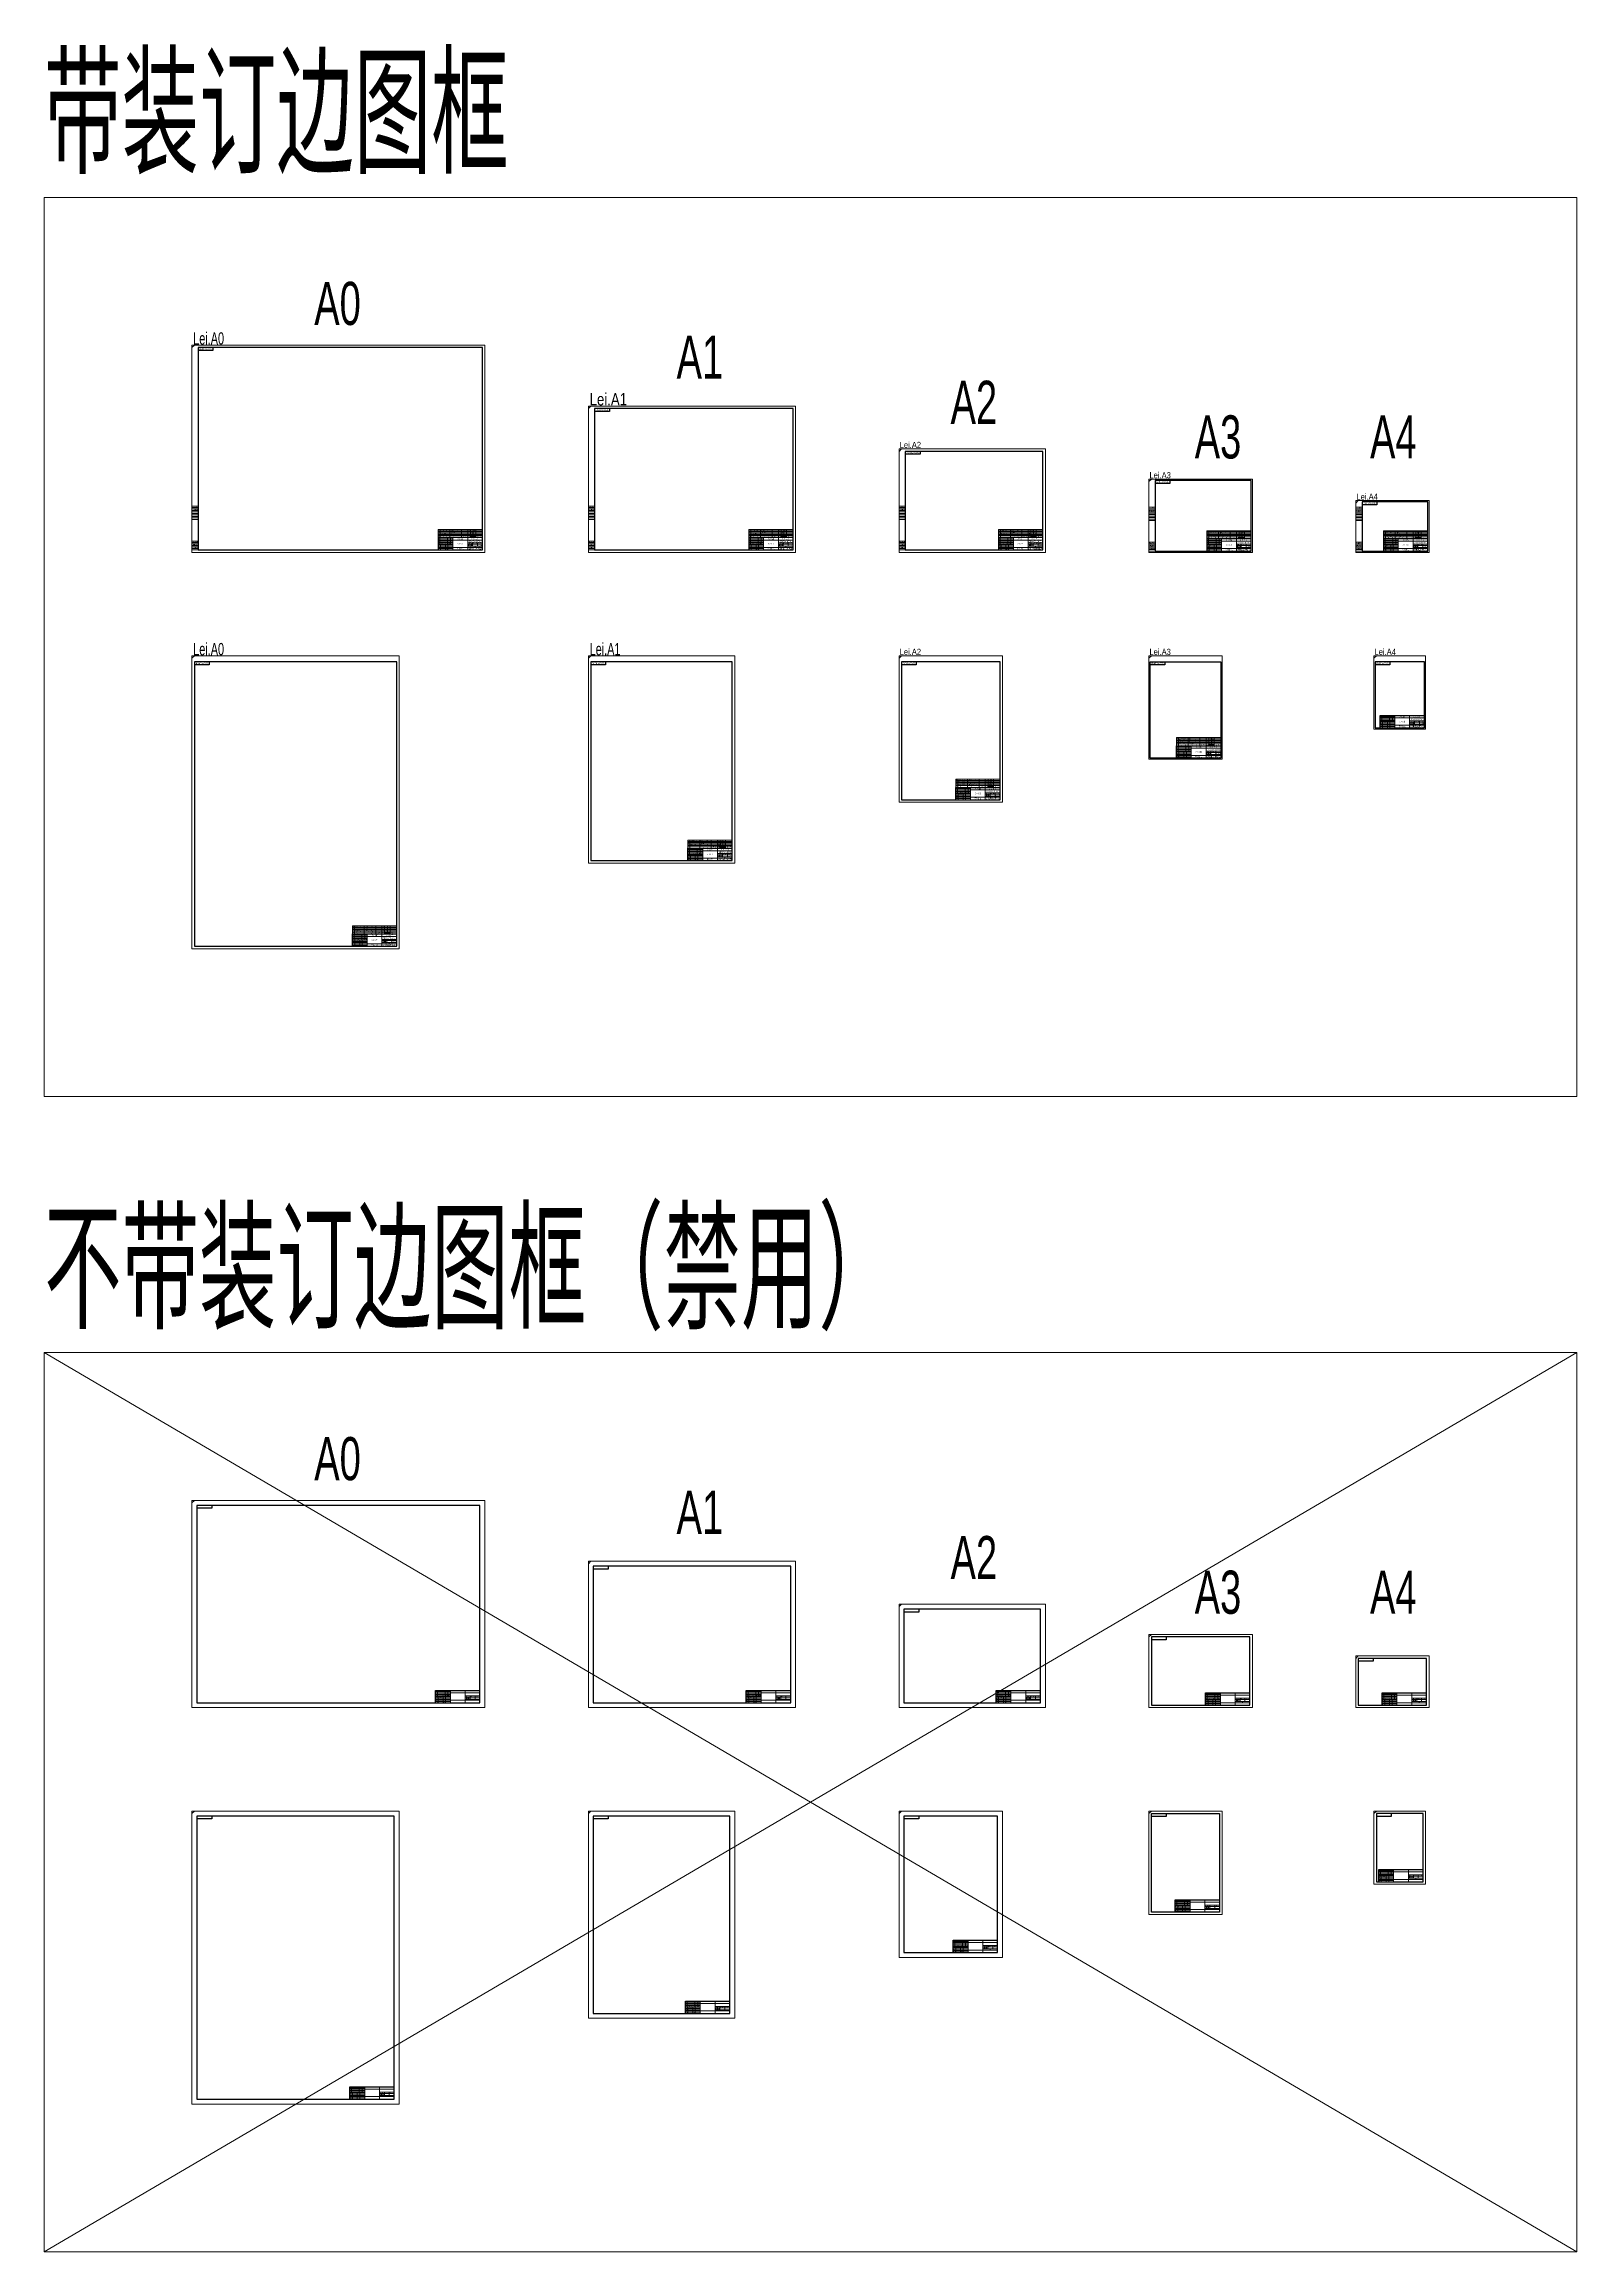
# Model space of a CAD drawing. Header units: millimetres. Extents: x -361 to 24103, y -13136 to 4471.
# Drawn here: x 3826 to 10047, y -6418 to 2543 of the extents above; entities that cross this region are included whole.
import ezdxf
from ezdxf.enums import TextEntityAlignment as Align

# ---------------------------------------------------------------- set-up
doc = ezdxf.new("R2010")
doc.units = ezdxf.units.MM
doc.layers.get('0').update_dxf_attribs({"lineweight": 9})
doc.layers.add('图框', color=7, linetype='Continuous', lineweight=9)
doc.layers.add('文字', color=1, linetype='Continuous', lineweight=9)
doc.styles.add('lei.txt', font='romany.shx', dxfattribs={"width": 0.66, "bigfont": 'hztxt.shx'})

# ---------------------------------------------------------------- blocks, each defined once
blk = doc.blocks.new('_')
at = {"layer": '图框', "color": 6, "ltscale": 5, "style": 'lei.txt'}
blk.add_text('Designed by LiLeilei', height=0.01, dxfattribs=at).set_placement((-0.1, 0.1), align=Align.BOTTOM_RIGHT)
blk = doc.blocks.new('__')
at = {"layer": '图框', "color": 7}
for p, q in [((-120, 45), (-180, 45)), ((-120, 40), (-180, 40)), ((-120, 35), (-180, 35)), ((-120, 20), (-180, 20)), ((-120, 15), (-180, 15)), ((-120, 10), (-180, 10)), ((-120, 5), (-180, 5)), ((-173, 50), (-173, 25)), ((-170, 25), (-170, 0)), ((-150, 25), (-150, 0)), ((-142, 50), (-142, 25)), ((-140, 25), (-140, 0)), ((-130, 50), (-130, 25)), ((-55, 23), (-55, 15)), ((-50, 23), (-50, 15)), ((-45, 23), (-45, 15)), ((-40, 28), (-40, 15)), ((-30, 10), (-30, 15)), ((-20, 28), (-20, 15))]:
    blk.add_line(p, q, dxfattribs=at)
at = {"layer": '图框'}
for p, q in [((-120, 30), (-180, 30)), ((-120, 25), (-180, 25)), ((-120, 50), (-120, 0)), ((0, 40), (-120, 40)), ((0, 10), (-120, 10)), ((-60, 50), (-60, 0)), ((0, 28), (-60, 28)), ((0, 23), (-60, 23)), ((0, 15), (-60, 15))]:
    blk.add_line(p, q, dxfattribs=at)
at = {"layer": '图框', "color": 7, "style": 'lei.txt', "width": 0.66}
for s, p in [('标 记', (-176.5, 25.7)), ('设  绘', (-175, 20.7)), ('校  对', (-175, 15.7)), ('标  检', (-175, 10.7)), ('审  核', (-175, 5.7)), ('审  定', (-175, 0.7)), ('李 雷 雷', (-162.1, 20.7)), (' 修  改  说  明', (-157.5, 25.7)), ('日  期', (-145, 0.7)), ('签  字', (-136, 25.7)), ('日 期', (-125, 25.7)), ('图样标记', (-50.3, 23.5)), ('重量（kg)', (-30.9, 23.5)), ('比  例', (-10.3, 23.4))]:
    blk.add_text(s, height=3.5, dxfattribs=at).set_placement(p, align=Align.CENTER)
blk = doc.blocks.new('lei.A0.V.cn.nb')
at = {"layer": '图框', "color": 6, "ltscale": 5}
blk.add_line((0, 1179), (10, 1189), dxfattribs=at)
blk.add_lwpolyline([(0, 1189), (0, 0), (841, 0), (841, 1189)], close=True, dxfattribs=at)
at = {"layer": '图框', "lineweight": 30}
blk.add_lwpolyline([(20, 1169), (20, 20), (821, 20), (821, 1169)], close=True, dxfattribs=at)
for points in [[(80, 1169), (80, 1157), (20, 1157)], [(641, 20), (641, 70), (821, 70)]]:
    blk.add_lwpolyline(points, dxfattribs=at)
for name, p in [('__', (821, 20)), ('_', (841, 0))]:
    blk.add_blockref(name, p)
blk = doc.blocks.new('lei.A1.V.cn.nb')
at = {"layer": '图框', "color": 6, "ltscale": 5}
blk.add_line((0, 831), (10, 841), dxfattribs=at)
blk.add_lwpolyline([(0, 0), (594, 0), (594, 841), (0, 841)], close=True, dxfattribs=at)
at = {"layer": '图框', "lineweight": 30}
blk.add_lwpolyline([(20, 20), (574, 20), (574, 821), (20, 821)], close=True, dxfattribs=at)
for points in [[(80, 821), (80, 809), (20, 809)], [(394, 20), (394, 70), (574, 70)]]:
    blk.add_lwpolyline(points, dxfattribs=at)
for name, p in [('__', (574, 20)), ('_', (594, 0))]:
    blk.add_blockref(name, p)
blk = doc.blocks.new('lei.A2.V.cn.nb')
at = {"layer": '图框', "color": 6, "ltscale": 5}
blk.add_line((0, 584), (10, 594), dxfattribs=at)
blk.add_lwpolyline([(420, 594), (0, 594), (0, 0), (420, 0)], close=True, dxfattribs=at)
at = {"layer": '图框', "lineweight": 30}
blk.add_lwpolyline([(400, 574), (20, 574), (20, 20), (400, 20)], close=True, dxfattribs=at)
for points in [[(80, 574), (80, 562), (20, 562)], [(220, 20), (220, 70), (400, 70)]]:
    blk.add_lwpolyline(points, dxfattribs=at)
for name, p in [('__', (400, 20)), ('_', (420, 0))]:
    blk.add_blockref(name, p)
blk = doc.blocks.new('lei.A3.V.cn.nb')
at = {"layer": '图框', "color": 6, "ltscale": 5}
blk.add_line((0, 410), (10, 420), dxfattribs=at)
blk.add_lwpolyline([(0, 420), (297, 420), (297, 0), (0, 0)], close=True, dxfattribs=at)
at = {"layer": '图框', "lineweight": 30}
blk.add_lwpolyline([(10, 410), (287, 410), (287, 10), (10, 10)], close=True, dxfattribs=at)
for points in [[(70, 410), (70, 398), (10, 398)], [(107, 10), (107, 60), (287, 60)]]:
    blk.add_lwpolyline(points, dxfattribs=at)
for name, p in [('__', (287, 10)), ('_', (297, 0))]:
    blk.add_blockref(name, p)
blk = doc.blocks.new('lei.A4.V.cn.nb')
at = {"layer": '图框', "color": 6, "ltscale": 5}
blk.add_line((0, 287), (10, 297), dxfattribs=at)
blk.add_lwpolyline([(210, 297), (0, 297), (0, 0), (210, 0)], close=True, dxfattribs=at)
at = {"layer": '图框', "lineweight": 30}
blk.add_lwpolyline([(200, 287), (10, 287), (10, 10), (200, 10)], close=True, dxfattribs=at)
for points in [[(70, 287), (70, 275), (10, 275)], [(20, 10), (20, 60), (200, 60)]]:
    blk.add_lwpolyline(points, dxfattribs=at)
for name, p in [('__', (200, 10)), ('_', (210, 0))]:
    blk.add_blockref(name, p)
blk = doc.blocks.new('lei.A0.H.cn.nb')
at = {"layer": '图框', "color": 6, "ltscale": 5}
blk.add_line((0, 831), (10, 841), dxfattribs=at)
blk.add_lwpolyline([(0, 0), (1189, 0), (1189, 841), (0, 841)], close=True, dxfattribs=at)
at = {"layer": '图框', "lineweight": 30}
blk.add_lwpolyline([(20, 20), (1169, 20), (1169, 821), (20, 821)], close=True, dxfattribs=at)
for points in [[(80, 821), (80, 809), (20, 809)], [(989, 20), (989, 70), (1169, 70)]]:
    blk.add_lwpolyline(points, dxfattribs=at)
for name, p in [('__', (1169, 20)), ('_', (1189, 0))]:
    blk.add_blockref(name, p)
blk = doc.blocks.new('lei.A1.H.cn.nb')
at = {"layer": '图框', "color": 6, "ltscale": 5}
blk.add_line((0, 584), (10, 594), dxfattribs=at)
blk.add_lwpolyline([(841, 0), (841, 594), (0, 594), (0, 0)], close=True, dxfattribs=at)
at = {"layer": '图框', "lineweight": 30}
blk.add_lwpolyline([(821, 20), (821, 574), (20, 574), (20, 20)], close=True, dxfattribs=at)
for points in [[(80, 574), (80, 562), (20, 562)], [(641, 20), (641, 70), (821, 70)]]:
    blk.add_lwpolyline(points, dxfattribs=at)
for name, p in [('__', (821, 20)), ('_', (841, 0))]:
    blk.add_blockref(name, p)
blk = doc.blocks.new('lei.A2.H.cn.nb')
at = {"layer": '图框', "color": 6, "ltscale": 5}
blk.add_line((0, 410), (10, 420), dxfattribs=at)
blk.add_lwpolyline([(0, 420), (0, 0), (594, 0), (594, 420)], close=True, dxfattribs=at)
at = {"layer": '图框', "lineweight": 30}
blk.add_lwpolyline([(20, 400), (20, 20), (574, 20), (574, 400)], close=True, dxfattribs=at)
for points in [[(80, 400), (80, 388), (20, 388)], [(394, 20), (394, 70), (574, 70)]]:
    blk.add_lwpolyline(points, dxfattribs=at)
for name, p in [('__', (574, 20)), ('_', (594, 0))]:
    blk.add_blockref(name, p)
blk = doc.blocks.new('lei.A3.H.cn.nb')
at = {"layer": '图框', "color": 6, "ltscale": 5}
blk.add_line((0, 287), (10, 297), dxfattribs=at)
blk.add_lwpolyline([(0, 0), (420, 0), (420, 297), (0, 297)], close=True, dxfattribs=at)
at = {"layer": '图框', "lineweight": 30}
blk.add_lwpolyline([(10, 10), (410, 10), (410, 287), (10, 287)], close=True, dxfattribs=at)
for points in [[(70, 287), (70, 275), (10, 275)], [(230, 10), (230, 60), (410, 60)]]:
    blk.add_lwpolyline(points, dxfattribs=at)
for name, p in [('__', (410, 10)), ('_', (420, 0))]:
    blk.add_blockref(name, p)
blk = doc.blocks.new('lei.A4.H.cn.nb')
at = {"layer": '图框', "color": 6, "ltscale": 5}
blk.add_line((0, 200), (10, 210), dxfattribs=at)
blk.add_lwpolyline([(0, 210), (0, 0), (297, 0), (297, 210)], close=True, dxfattribs=at)
at = {"layer": '图框', "lineweight": 30}
blk.add_lwpolyline([(10, 200), (10, 10), (287, 10), (287, 200)], close=True, dxfattribs=at)
for points in [[(70, 200), (70, 188), (10, 188)], [(107, 10), (107, 60), (287, 60)]]:
    blk.add_lwpolyline(points, dxfattribs=at)
for name, p in [('__', (287, 10)), ('_', (297, 0))]:
    blk.add_blockref(name, p)
blk = doc.blocks.new('___')
at = {"layer": '图框'}
for p, q in [((0, 178), (-25, 178)), ((0, 172), (-25, 172)), ((0, 166), (-25, 166)), ((0, 160), (-25, 160)), ((0, 154), (-25, 154)), ((0, 148), (-25, 148)), ((0, 142), (-25, 142)), ((0, 136), (-25, 136)), ((0, 130), (-25, 130)), ((0, 124), (-25, 124)), ((-12.5, 166), (-12.5, 160)), ((0, 36), (-25, 36)), ((0, 30), (-25, 30)), ((0, 24), (-25, 24)), ((0, 18), (-25, 18)), ((0, 12), (-25, 12)), ((0, 6), (-25, 6)), ((-25, 0), (0, 0)), ((-12.5, 12), (-12.5, 6))]:
    blk.add_line(p, q, dxfattribs=at)
at = {"layer": '图框', "color": 7, "style": 'lei.txt', "width": 0.66}
for s, p in [('签 字', (-23.1, 161.2)), ('日 期', (-10.6, 161.2)), ('签 字', (-23.1, 7.2)), ('日 期', (-10.6, 7.2))]:
    blk.add_text(s, height=4, dxfattribs=at).set_placement(p)
for s, p in [('会   签', (-12.5, 173.2)), ('旧底图登记号', (-12.5, 31.2)), ('底图登记号', (-12.5, 19.2))]:
    blk.add_text(s, height=4, dxfattribs=at).set_placement(p, align=Align.CENTER)
blk = doc.blocks.new('lei.A0.H.cn.b')
at = {"layer": '图框', "color": 6, "ltscale": 5}
blk.add_line((0, 831), (10, 841), dxfattribs=at)
at = {"layer": '图框', "lineweight": 30}
for p, q in [((85, 819), (25, 819)), ((85, 831), (85, 819)), ((999, 60), (999, 10)), ((1179, 60), (999, 60))]:
    blk.add_line(p, q, dxfattribs=at)
at = {"layer": '图框', "color": 6, "ltscale": 5}
blk.add_lwpolyline([(0, 0), (1189, 0), (1189, 841), (0, 841)], close=True, dxfattribs=at)
at = {"layer": '图框', "lineweight": 30}
blk.add_lwpolyline([(25, 10), (1179, 10), (1179, 831), (25, 831)], close=True, dxfattribs=at)
for name, p in [('___', (25, 10)), ('__', (1179, 10)), ('_', (1189, 0))]:
    blk.add_blockref(name, p)
at = {"layer": '文字', "ltscale": 5, "style": 'lei.txt', "width": 0.66}
blk.add_text('Lei.A0', height=50, dxfattribs=at).set_placement((5.1, 843.3))
blk = doc.blocks.new('lei.A1.H.cn.b')
at = {"layer": '图框', "color": 6, "ltscale": 5}
blk.add_line((0, 584), (10, 594), dxfattribs=at)
blk.add_lwpolyline([(841, 0), (841, 594), (0, 594), (0, 0)], close=True, dxfattribs=at)
at = {"layer": '图框', "lineweight": 30}
blk.add_lwpolyline([(831, 10), (831, 584), (25, 584), (25, 10)], close=True, dxfattribs=at)
for points in [[(85, 584), (85, 572), (25, 572)], [(831, 60), (651, 60), (651, 10)]]:
    blk.add_lwpolyline(points, dxfattribs=at)
for name, p in [('___', (25, 10)), ('__', (831, 10)), ('_', (841, 0))]:
    blk.add_blockref(name, p)
at = {"layer": '文字', "ltscale": 5, "style": 'lei.txt', "width": 0.8}
blk.add_text('Lei.A1', height=50, dxfattribs=at).set_placement((5.1, 596.3))
blk = doc.blocks.new('lei.A2.H.cn.b')
at = {"layer": '图框', "color": 6, "ltscale": 5}
blk.add_line((0, 410), (10, 420), dxfattribs=at)
blk.add_lwpolyline([(0, 420), (0, 0), (594, 0), (594, 420)], close=True, dxfattribs=at)
at = {"layer": '图框', "lineweight": 30}
blk.add_lwpolyline([(25, 410), (25, 10), (584, 10), (584, 410)], close=True, dxfattribs=at)
for points in [[(85, 410), (85, 398), (25, 398)], [(584, 60), (404, 60), (404, 10)]]:
    blk.add_lwpolyline(points, dxfattribs=at)
for name, p in [('___', (25, 10)), ('__', (584, 10)), ('_', (594, 0))]:
    blk.add_blockref(name, p)
at = {"layer": '文字', "ltscale": 5, "style": 'lei.txt', "width": 0.8}
blk.add_text('Lei.A2', height=25, dxfattribs=at).set_placement((2.6, 423.6))
blk = doc.blocks.new('lei.A3.H.cn.b')
at = {"layer": '图框', "color": 6, "ltscale": 5}
blk.add_line((0, 287), (10, 297), dxfattribs=at)
blk.add_lwpolyline([(0, 0), (420, 0), (420, 297), (0, 297)], close=True, dxfattribs=at)
at = {"layer": '图框', "lineweight": 30}
blk.add_lwpolyline([(25, 5), (415, 5), (415, 292), (25, 292)], close=True, dxfattribs=at)
for points in [[(85, 292), (85, 280), (25, 280)], [(415, 55), (235, 55), (235, 5)]]:
    blk.add_lwpolyline(points, dxfattribs=at)
for name, p in [('___', (25, 5)), ('__', (415, 5)), ('_', (420, 0))]:
    blk.add_blockref(name, p)
at = {"layer": '文字', "ltscale": 5, "style": 'lei.txt', "width": 0.8}
blk.add_text('Lei.A3', height=25, dxfattribs=at).set_placement((2.6, 300.6))
blk = doc.blocks.new('lei.A4.H.cn.b')
at = {"layer": '图框', "color": 6, "ltscale": 5}
blk.add_line((0, 200), (10, 210), dxfattribs=at)
blk.add_lwpolyline([(0, 210), (0, 0), (297, 0), (297, 210)], close=True, dxfattribs=at)
at = {"layer": '图框', "lineweight": 30}
blk.add_lwpolyline([(25, 205), (25, 5), (292, 5), (292, 205)], close=True, dxfattribs=at)
for points in [[(85, 205), (85, 193), (25, 193)], [(292, 55), (112, 55), (112, 5)]]:
    blk.add_lwpolyline(points, dxfattribs=at)
for name, p in [('___', (25, 5)), ('__', (292, 5)), ('_', (297, 0))]:
    blk.add_blockref(name, p)
at = {"layer": '文字', "ltscale": 5, "style": 'lei.txt', "width": 0.8}
blk.add_text('Lei.A4', height=25, dxfattribs=at).set_placement((2.6, 213.6))
blk = doc.blocks.new('lei.A0.V.cn.b')
at = {"layer": '图框', "color": 6, "ltscale": 5}
blk.add_line((0, 1179), (10, 1189), dxfattribs=at)
blk.add_lwpolyline([(0, 1189), (0, 0), (841, 0), (841, 1189)], close=True, dxfattribs=at)
at = {"layer": '图框', "lineweight": 30}
blk.add_lwpolyline([(10, 1164), (10, 10), (831, 10), (831, 1164)], close=True, dxfattribs=at)
for points in [[(70, 1164), (70, 1152), (10, 1152)], [(651, 10), (651, 60), (831, 60)]]:
    blk.add_lwpolyline(points, dxfattribs=at)
for name, p in [('__', (831, 10)), ('_', (841, 0))]:
    blk.add_blockref(name, p)
at = {"layer": '文字', "ltscale": 5, "style": 'lei.txt', "width": 0.66}
blk.add_text('Lei.A0', height=50, dxfattribs=at).set_placement((5.1, 1191.3))
blk = doc.blocks.new('lei.A1.V.cn.b')
at = {"layer": '图框', "color": 6, "ltscale": 5}
blk.add_line((0, 831), (10, 841), dxfattribs=at)
blk.add_lwpolyline([(0, 0), (594, 0), (594, 841), (0, 841)], close=True, dxfattribs=at)
at = {"layer": '图框', "lineweight": 30}
blk.add_lwpolyline([(10, 10), (584, 10), (584, 816), (10, 816)], close=True, dxfattribs=at)
for points in [[(70, 816), (70, 804), (10, 804)], [(404, 10), (404, 60), (584, 60)]]:
    blk.add_lwpolyline(points, dxfattribs=at)
for name, p in [('__', (584, 10)), ('_', (594, 0))]:
    blk.add_blockref(name, p)
at = {"layer": '文字', "ltscale": 5, "style": 'lei.txt', "width": 0.66}
blk.add_text('Lei.A1', height=50, dxfattribs=at).set_placement((5.1, 843.3))
blk = doc.blocks.new('lei.A2.V.cn.b')
at = {"layer": '图框', "color": 6, "ltscale": 5}
blk.add_line((0, 584), (10, 594), dxfattribs=at)
blk.add_lwpolyline([(420, 594), (0, 594), (0, 0), (420, 0)], close=True, dxfattribs=at)
at = {"layer": '图框', "lineweight": 30}
blk.add_lwpolyline([(410, 569), (10, 569), (10, 10), (410, 10)], close=True, dxfattribs=at)
for points in [[(70, 569), (70, 557), (10, 557)], [(230, 10), (230, 60), (410, 60)]]:
    blk.add_lwpolyline(points, dxfattribs=at)
for name, p in [('__', (410, 10)), ('_', (420, 0))]:
    blk.add_blockref(name, p)
at = {"layer": '文字', "ltscale": 5, "style": 'lei.txt', "width": 0.8}
blk.add_text('Lei.A2', height=25, dxfattribs=at).set_placement((2.6, 597.6))
blk = doc.blocks.new('lei.A3.V.cn.b')
at = {"layer": '图框', "color": 6, "ltscale": 5}
blk.add_line((0, 410), (10, 420), dxfattribs=at)
blk.add_lwpolyline([(0, 420), (297, 420), (297, 0), (0, 0)], close=True, dxfattribs=at)
at = {"layer": '图框', "lineweight": 30}
blk.add_lwpolyline([(5, 395), (292, 395), (292, 5), (5, 5)], close=True, dxfattribs=at)
for points in [[(65, 395), (65, 383), (5, 383)], [(112, 5), (112, 55), (292, 55)]]:
    blk.add_lwpolyline(points, dxfattribs=at)
for name, p in [('__', (292, 5)), ('_', (297, 0))]:
    blk.add_blockref(name, p)
at = {"layer": '文字', "ltscale": 5, "style": 'lei.txt', "width": 0.8}
blk.add_text('Lei.A3', height=25, dxfattribs=at).set_placement((2.6, 423.6))
blk = doc.blocks.new('lei.A4.V.cn.b')
at = {"layer": '图框', "color": 6, "ltscale": 5}
blk.add_line((0, 287), (10, 297), dxfattribs=at)
blk.add_lwpolyline([(210, 297), (0, 297), (0, 0), (210, 0)], close=True, dxfattribs=at)
at = {"layer": '图框', "lineweight": 30}
blk.add_lwpolyline([(205, 272), (5, 272), (5, 5), (205, 5)], close=True, dxfattribs=at)
for points in [[(65, 272), (65, 260), (5, 260)], [(25, 5), (25, 55), (205, 55)]]:
    blk.add_lwpolyline(points, dxfattribs=at)
for name, p in [('__', (205, 5)), ('_', (210, 0))]:
    blk.add_blockref(name, p)
at = {"layer": '文字', "ltscale": 5, "style": 'lei.txt', "width": 0.8}
blk.add_text('Lei.A4', height=25, dxfattribs=at).set_placement((2.6, 300.6))

msp = doc.modelspace()

# ---------------------------------------------------------------- linework, layer by layer
for p, q in [((3826.045, -6418.417), (10047.045, -2768.417)), ((10047.045, -6418.417), (3826.045, -2768.417))]:
    msp.add_line(p, q)
for points in [[(3826.045, 1920.859), (10047.045, 1920.859), (10047.045, -1729.141), (3826.045, -1729.141)], [(3826.045, -2768.417), (10047.045, -2768.417), (10047.045, -6418.417), (3826.045, -6418.417)]]:
    msp.add_lwpolyline(points, close=True)
at = {"layer": '图框'}
for p, q in [((5425.045, 539.859), (5425.045, 572.859)), ((5425.045, 572.859), (5605.045, 572.859)), ((5425.045, 547.859), (5605.045, 547.859)), ((5433.045, 539.859), (5433.045, 572.859)), ((5433.045, 539.859), (5433.045, 572.859)), ((5473.045, 539.859), (5473.045, 572.859)), ((5473.045, 539.859), (5473.045, 572.859)), ((5519.618, 539.859), (5519.618, 572.859)), ((5545.045, 539.859), (5545.045, 572.859)), ((5556.045, 539.859), (5556.045, 572.859)), ((5567.045, 543.859), (5567.045, 572.859)), ((5578.045, 539.859), (5578.045, 572.859)), ((6686.045, 539.859), (6686.045, 572.859)), ((6686.045, 572.859), (6866.045, 572.859)), ((6686.045, 547.859), (6866.045, 547.859)), ((6694.045, 539.859), (6694.045, 572.859)), ((6694.045, 539.859), (6694.045, 572.859)), ((6734.045, 539.859), (6734.045, 572.859)), ((6734.045, 539.859), (6734.045, 572.859)), ((6780.618, 539.859), (6780.618, 572.859)), ((6806.045, 539.859), (6806.045, 572.859)), ((6817.045, 539.859), (6817.045, 572.859)), ((6828.045, 543.859), (6828.045, 572.859)), ((6839.045, 539.859), (6839.045, 572.859)), ((7700.045, 539.859), (7700.045, 572.859)), ((7700.045, 572.859), (7880.045, 572.859)), ((7700.045, 547.859), (7880.045, 547.859)), ((7708.045, 539.859), (7708.045, 572.859)), ((7708.045, 539.859), (7708.045, 572.859)), ((7748.045, 539.859), (7748.045, 572.859)), ((7748.045, 539.859), (7748.045, 572.859)), ((7794.618, 539.859), (7794.618, 572.859)), ((7820.045, 539.859), (7820.045, 572.859)), ((7831.045, 539.859), (7831.045, 572.859)), ((7842.045, 543.859), (7842.045, 572.859)), ((7853.045, 539.859), (7853.045, 572.859)), ((8545.045, 534.859), (8545.045, 567.859)), ((8545.045, 567.859), (8725.045, 567.859)), ((8545.045, 542.859), (8725.045, 542.859)), ((8553.045, 534.859), (8553.045, 567.859)), ((8553.045, 534.859), (8553.045, 567.859)), ((8593.045, 534.859), (8593.045, 567.859)), ((8593.045, 534.859), (8593.045, 567.859)), ((8639.618, 534.859), (8639.618, 567.859)), ((8665.045, 534.859), (8665.045, 567.859)), ((8676.045, 534.859), (8676.045, 567.859)), ((8687.045, 538.859), (8687.045, 567.859)), ((8698.045, 534.859), (8698.045, 567.859)), ((9262.045, 534.859), (9262.045, 567.859)), ((9262.045, 567.859), (9442.045, 567.859)), ((9262.045, 542.859), (9442.045, 542.859)), ((9270.045, 534.859), (9270.045, 567.859)), ((9270.045, 534.859), (9270.045, 567.859)), ((9310.045, 534.859), (9310.045, 567.859)), ((9310.045, 534.859), (9310.045, 567.859)), ((9356.618, 534.859), (9356.618, 567.859)), ((9382.045, 534.859), (9382.045, 567.859)), ((9393.045, 534.859), (9393.045, 567.859)), ((9404.045, 538.859), (9404.045, 567.859)), ((9415.045, 534.859), (9415.045, 567.859)), ((8422.045, -305.141), (8422.045, -272.141)), ((8422.045, -272.141), (8602.045, -272.141)), ((8422.045, -297.141), (8602.045, -297.141)), ((8430.045, -305.141), (8430.045, -272.141)), ((8430.045, -305.141), (8430.045, -272.141)), ((8470.045, -305.141), (8470.045, -272.141)), ((8470.045, -305.141), (8470.045, -272.141)), ((8516.618, -305.141), (8516.618, -272.141)), ((8542.045, -305.141), (8542.045, -272.141)), ((8553.045, -305.141), (8553.045, -272.141)), ((8564.045, -301.141), (8564.045, -272.141)), ((8575.045, -305.141), (8575.045, -272.141)), ((7526.045, -474.141), (7526.045, -441.141)), ((7526.045, -441.141), (7706.045, -441.141)), ((7534.045, -474.141), (7534.045, -441.141)), ((7534.045, -474.141), (7534.045, -441.141)), ((7574.045, -474.141), (7574.045, -441.141)), ((7574.045, -474.141), (7574.045, -441.141)), ((7620.618, -474.141), (7620.618, -441.141)), ((7646.045, -474.141), (7646.045, -441.141)), ((7657.045, -474.141), (7657.045, -441.141)), ((7668.045, -470.141), (7668.045, -441.141)), ((7679.045, -474.141), (7679.045, -441.141)), ((7526.045, -466.141), (7706.045, -466.141)), ((6439.045, -721.141), (6439.045, -688.141)), ((6439.045, -688.141), (6619.045, -688.141)), ((6439.045, -713.141), (6619.045, -713.141)), ((6447.045, -721.141), (6447.045, -688.141)), ((6447.045, -721.141), (6447.045, -688.141)), ((6487.045, -721.141), (6487.045, -688.141)), ((6487.045, -721.141), (6487.045, -688.141)), ((6533.618, -721.141), (6533.618, -688.141)), ((6559.045, -721.141), (6559.045, -688.141)), ((6570.045, -721.141), (6570.045, -688.141)), ((6581.045, -717.141), (6581.045, -688.141)), ((6592.045, -721.141), (6592.045, -688.141)), ((5077.045, -1069.141), (5077.045, -1036.141)), ((5077.045, -1036.141), (5257.045, -1036.141)), ((5077.045, -1061.141), (5257.045, -1061.141)), ((5085.045, -1069.141), (5085.045, -1036.141)), ((5085.045, -1069.141), (5085.045, -1036.141)), ((5125.045, -1069.141), (5125.045, -1036.141)), ((5125.045, -1069.141), (5125.045, -1036.141)), ((5171.618, -1069.141), (5171.618, -1036.141)), ((5197.045, -1069.141), (5197.045, -1036.141)), ((5208.045, -1069.141), (5208.045, -1036.141)), ((5219.045, -1065.141), (5219.045, -1036.141)), ((5230.045, -1069.141), (5230.045, -1036.141))]:
    msp.add_line(p, q, dxfattribs=at)
at = {"layer": '图框', "color": 7}
for p, q in [((5425.045, 567.859), (5605.045, 567.859)), ((5425.045, 562.859), (5605.045, 562.859)), ((5425.045, 557.859), (5605.045, 557.859)), ((5425.045, 552.859), (5605.045, 552.859)), ((5556.045, 543.859), (5578.045, 543.859)), ((6686.045, 567.859), (6866.045, 567.859)), ((6686.045, 562.859), (6866.045, 562.859)), ((6686.045, 557.859), (6866.045, 557.859)), ((6686.045, 552.859), (6866.045, 552.859)), ((6817.045, 543.859), (6839.045, 543.859)), ((7700.045, 567.859), (7880.045, 567.859)), ((7700.045, 562.859), (7880.045, 562.859)), ((7700.045, 557.859), (7880.045, 557.859)), ((7700.045, 552.859), (7880.045, 552.859)), ((7831.045, 543.859), (7853.045, 543.859)), ((8545.045, 562.859), (8725.045, 562.859)), ((8545.045, 557.859), (8725.045, 557.859)), ((8545.045, 552.859), (8725.045, 552.859)), ((8545.045, 547.859), (8725.045, 547.859)), ((8676.045, 538.859), (8698.045, 538.859)), ((9262.045, 562.859), (9442.045, 562.859)), ((9262.045, 557.859), (9442.045, 557.859)), ((9262.045, 552.859), (9442.045, 552.859)), ((9262.045, 547.859), (9442.045, 547.859)), ((9393.045, 538.859), (9415.045, 538.859)), ((8422.045, -277.141), (8602.045, -277.141)), ((8422.045, -282.141), (8602.045, -282.141)), ((8422.045, -287.141), (8602.045, -287.141)), ((8422.045, -292.141), (8602.045, -292.141)), ((8553.045, -301.141), (8575.045, -301.141)), ((7526.045, -446.141), (7706.045, -446.141)), ((7526.045, -451.141), (7706.045, -451.141)), ((7526.045, -456.141), (7706.045, -456.141)), ((7526.045, -461.141), (7706.045, -461.141)), ((7657.045, -470.141), (7679.045, -470.141)), ((6439.045, -693.141), (6619.045, -693.141)), ((6439.045, -698.141), (6619.045, -698.141)), ((6439.045, -703.141), (6619.045, -703.141)), ((6439.045, -708.141), (6619.045, -708.141)), ((6570.045, -717.141), (6592.045, -717.141)), ((5077.045, -1041.141), (5257.045, -1041.141)), ((5077.045, -1046.141), (5257.045, -1046.141)), ((5077.045, -1051.141), (5257.045, -1051.141)), ((5077.045, -1056.141), (5257.045, -1056.141)), ((5208.045, -1065.141), (5230.045, -1065.141))]:
    msp.add_line(p, q, dxfattribs=at)

# ---------------------------------------------------------------- block references
for name, p in [('lei.A0.H.cn.b', (4426.045, 479.859)), ('lei.A1.H.cn.b', (6035.045, 479.859)), ('lei.A2.H.cn.b', (7296.045, 479.859)), ('lei.A3.H.cn.b', (8310.045, 479.859)), ('lei.A4.H.cn.b', (9150.045, 479.859)), ('lei.A0.V.cn.b', (4426.045, -1129.141)), ('lei.A1.V.cn.b', (6035.045, -781.141)), ('lei.A2.V.cn.b', (7296.045, -534.141)), ('lei.A3.V.cn.b', (8310.045, -360.141)), ('lei.A4.V.cn.b', (9223.405, -237.141))]:
    msp.add_blockref(name, p)
at = {"layer": '图框'}
for name, p in [('lei.A0.H.cn.nb', (4426.045, -4209.417)), ('lei.A1.H.cn.nb', (6035.045, -4209.417)), ('lei.A2.H.cn.nb', (7296.045, -4209.417)), ('lei.A3.H.cn.nb', (8310.045, -4209.417)), ('lei.A4.H.cn.nb', (9150.045, -4209.417)), ('lei.A0.V.cn.nb', (4426.045, -5818.417)), ('lei.A1.V.cn.nb', (6035.045, -5470.417)), ('lei.A2.V.cn.nb', (7296.045, -5223.417)), ('lei.A3.V.cn.nb', (8310.045, -5049.417)), ('lei.A4.V.cn.nb', (9223.405, -4926.417))]:
    msp.add_blockref(name, p, dxfattribs=at)

# ---------------------------------------------------------------- texts
at = {"layer": '图框', "color": 7, "style": 'lei.txt', "width": 0.66}
for s, height, p in [('序号', 4, (5429.557, 541.859)), ('引           用', 4, (5453.045, 541.859)), ('名          称', 4, (5496.331, 541.859)), ('材   料', 4, (5532.331, 541.859)), ('数 量', 4, (5550.545, 541.859)), ('备     注', 4, (5591.545, 541.859)), ('序号', 4, (6690.557, 541.859)), ('引           用', 4, (6714.045, 541.859)), ('名          称', 4, (6757.331, 541.859)), ('材   料', 4, (6793.331, 541.859)), ('数 量', 4, (6811.545, 541.859)), ('备     注', 4, (6852.545, 541.859)), ('序号', 4, (7704.557, 541.859)), ('引           用', 4, (7728.045, 541.859)), ('名          称', 4, (7771.331, 541.859)), ('材   料', 4, (7807.331, 541.859)), ('数 量', 4, (7825.545, 541.859)), ('备     注', 4, (7866.545, 541.859)), ('序号', 4, (8549.557, 536.859)), ('引           用', 4, (8573.045, 536.859)), ('名          称', 4, (8616.331, 536.859)), ('材   料', 4, (8652.331, 536.859)), ('数 量', 4, (8670.545, 536.859)), ('备     注', 4, (8711.545, 536.859)), ('序号', 4, (9266.557, 536.859)), ('引           用', 4, (9290.045, 536.859)), ('名          称', 4, (9333.331, 536.859)), ('材   料', 4, (9369.331, 536.859)), ('数 量', 4, (9387.545, 536.859)), ('备     注', 4, (9428.545, 536.859)), ('共 1 页', 3.5, (5559.393, 500.357)), ('第 1 页', 3.5, (5589.424, 500.448)), ('1:XX@A0', 3.5, (5594.462, 506.708)), ('共 1 页', 3.5, (6820.393, 500.357)), ('第 1 页', 3.5, (6850.424, 500.448)), ('1:XX@A1', 3.5, (6855.462, 506.708)), ('共 1 页', 3.5, (7833.155, 500.357)), ('第 1 页', 3.5, (7863.186, 500.448)), ('1:XX@A2', 3.5, (7868.225, 506.708)), ('共 1 页', 3.5, (8679.393, 495.357)), ('第 1 页', 3.5, (8709.424, 495.448)), ('1:XX@A3', 3.5, (8714.462, 501.708)), ('共 1 页', 3.5, (9396.393, 495.357)), ('第 1 页', 3.5, (9426.424, 495.448)), ('1:XX@A4', 3.5, (9431.462, 501.708)), ('共 1 页', 3.5, (9382.752, -221.643)), ('第 1 页', 3.5, (9412.783, -221.552)), ('1:XX@A0', 3.5, (9417.822, -215.292)), ('序号', 4, (8426.557, -303.141)), ('引           用', 4, (8450.045, -303.141)), ('名          称', 4, (8493.331, -303.141)), ('材   料', 4, (8529.331, -303.141)), ('数 量', 4, (8547.545, -303.141)), ('共 1 页', 3.5, (8556.393, -344.643)), ('第 1 页', 3.5, (8586.424, -344.552)), ('备     注', 4, (8588.545, -303.141)), ('1:XX@A0', 3.5, (8591.462, -338.292)), ('序号', 4, (7530.557, -472.141)), ('引           用', 4, (7554.045, -472.141)), ('名          称', 4, (7597.331, -472.141)), ('材   料', 4, (7633.331, -472.141)), ('数 量', 4, (7651.545, -472.141)), ('共 1 页', 3.5, (7660.393, -513.643)), ('第 1 页', 3.5, (7690.424, -513.552)), ('备     注', 4, (7692.545, -472.141)), ('1:XX@A0', 3.5, (7695.462, -507.292)), ('序号', 4, (6443.557, -719.141)), ('引           用', 4, (6467.045, -719.141)), ('名          称', 4, (6510.331, -719.141)), ('材   料', 4, (6546.331, -719.141)), ('数 量', 4, (6564.545, -719.141)), ('备     注', 4, (6605.545, -719.141)), ('共 1 页', 3.5, (6573.393, -760.643)), ('第 1 页', 3.5, (6603.424, -760.552)), ('1:XX@A0', 3.5, (6608.462, -754.292)), ('序号', 4, (5081.557, -1067.141)), ('引           用', 4, (5105.045, -1067.141)), ('名          称', 4, (5148.331, -1067.141)), ('材   料', 4, (5184.331, -1067.141)), ('数 量', 4, (5202.545, -1067.141)), ('备     注', 4, (5243.545, -1067.141)), ('共 1 页', 3.5, (5211.393, -1108.643)), ('第 1 页', 3.5, (5241.424, -1108.552)), ('1:XX@A0', 3.5, (5246.462, -1102.292))]:
    msp.add_text(s, height=height, dxfattribs=at).set_placement(p, align=Align.CENTER)
for s, p in [('单  件', (5558.708, 544.504)), ('重  量(kg)', (5562.039, 540.423)), ('总  重', (5569.708, 544.504)), ('单  件', (6819.708, 544.504)), ('重  量(kg)', (6823.039, 540.423)), ('总  重', (6830.708, 544.504)), ('单  件', (7833.708, 544.504)), ('重  量(kg)', (7837.039, 540.423)), ('总  重', (7844.708, 544.504)), ('单  件', (8678.708, 539.504)), ('重  量(kg)', (8682.039, 535.423)), ('总  重', (8689.708, 539.504)), ('单  件', (9395.708, 539.504)), ('重  量(kg)', (9399.039, 535.423)), ('总  重', (9406.708, 539.504)), ('单  件', (8555.708, -300.496)), ('重  量(kg)', (8559.039, -304.577)), ('总  重', (8566.708, -300.496)), ('单  件', (7659.708, -469.496)), ('重  量(kg)', (7663.039, -473.577)), ('总  重', (7670.708, -469.496)), ('单  件', (6572.708, -716.496)), ('总  重', (6583.708, -716.496)), ('重  量(kg)', (6576.039, -720.577)), ('单  件', (5210.708, -1064.496)), ('重  量(kg)', (5214.039, -1068.577)), ('总  重', (5221.708, -1064.496))]:
    msp.add_text(s, height=2.5, dxfattribs=at).set_placement(p)
at = {"layer": '图框', "color": 7, "char_height": 6, "width": 60, "attachment_point": 5, "rotation": 180, "style": 'lei.txt'}
for insert in [(4481.045, 1304.859), (6090.045, 1057.859), (7351.045, 883.859), (8365.045, 765.859), (9205.045, 678.859), (9205.045, 678.859), (4466.045, 28.859), (6075.045, 28.859), (7336.045, 28.859), (8345.045, 28.859), (9258.405, 28.859)]:
    msp.add_mtext('SBXXXX-100-01', dxfattribs=dict(at, insert=insert))
at = {"layer": '图框', "color": 7, "char_height": 6, "width": 60, "attachment_point": 5, "line_spacing_factor": 0.72, "style": 'lei.txt'}
for s, insert in [('X X X船', (5515.045, 534.859)), ('X  X  设  计', (5575.045, 534.859)), ('X X X船', (6776.045, 534.859)), ('X  X  设  计', (6836.045, 534.859)), ('X X X船', (7788.808, 534.859)), ('X  X  设  计', (7848.808, 534.859)), ('材 料 标 记', (5515.045, 494.859)), ('X X X 图', (5515.045, 514.859)), ('SBXXXX-100-01', (5575.084, 523.859)), ('材 料 标 记', (6776.045, 494.859)), ('X X X 图', (6776.045, 514.859)), ('SBXXXX-100-01', (6836.084, 523.859)), ('材 料 标 记', (7788.808, 494.859)), ('X X X 图', (7788.808, 514.859)), ('SBXXXX-100-01', (7848.846, 523.859)), ('材 料 标 记', (8635.045, 489.859)), ('X X X 图', (8635.045, 509.859)), ('X X X船', (8635.045, 529.859)), ('SBXXXX-100-01', (8695.084, 518.859)), ('X  X  设  计', (8695.045, 529.859)), ('材 料 标 记', (9352.045, 489.859)), ('X X X 图', (9352.045, 509.859)), ('X X X船', (9352.045, 529.859)), ('SBXXXX-100-01', (9412.084, 518.859)), ('X  X  设  计', (9412.045, 529.859)), ('材 料 标 记', (9338.405, -227.141)), ('X X X 图', (9338.405, -207.141)), ('X X X船', (9338.405, -187.141)), ('SBXXXX-100-01', (9398.443, -198.141)), ('X  X  设  计', (9398.405, -187.141)), ('材 料 标 记', (8512.045, -350.141)), ('X X X 图', (8512.045, -330.141)), ('X X X船', (8512.045, -310.141)), ('SBXXXX-100-01', (8572.084, -321.141)), ('X  X  设  计', (8572.045, -310.141)), ('材 料 标 记', (7616.045, -519.141)), ('X X X 图', (7616.045, -499.141)), ('X X X船', (7616.045, -479.141)), ('SBXXXX-100-01', (7676.084, -490.141)), ('X  X  设  计', (7676.045, -479.141)), ('材 料 标 记', (6529.045, -766.141)), ('X X X 图', (6529.045, -746.141)), ('X X X船', (6529.045, -726.141)), ('SBXXXX-100-01', (6589.084, -737.141)), ('X  X  设  计', (6589.045, -726.141)), ('X X X船', (5167.045, -1074.141)), ('X  X  设  计', (5227.045, -1074.141)), ('材 料 标 记', (5167.045, -1114.141)), ('X X X 图', (5167.045, -1094.141)), ('SBXXXX-100-01', (5227.084, -1085.141))]:
    msp.add_mtext(s, dxfattribs=dict(at, insert=insert))
at = {"layer": '图框', "char_height": 5.5, "width": 60, "attachment_point": 5, "style": 'lei.txt'}
for insert in [(5575.045, 494.859), (6836.045, 494.859), (7848.808, 494.859), (8695.045, 489.859), (9412.045, 489.859), (9398.405, -227.141), (8572.045, -350.141), (7676.045, -519.141), (6589.045, -766.141), (5227.045, -1114.141)]:
    msp.add_mtext('{\\fSTXinwei|b0|i0|c134|p2;\\W0.75;\\T0.8;太阳鸟游艇股份有限公司}', dxfattribs=dict(at, insert=insert))
at = {"layer": '文字', "ltscale": 5, "style": 'lei.txt', "width": 0.66}
for s, height, p in [('带装订边图框', 476.1517, (3826.045, 2015.859)), ('A0', 175, (4922.386, 1402.916)), ('A1', 175, (6392.956, 1185.054)), ('A2', 175, (7505.048, 1001.327)), ('A3', 175, (8495.969, 860.947)), ('A4', 175, (9207.624, 860.947)), ('不带装订边图框（禁用）', 476.15172, (3826.045, -2673.417)), ('A0', 175, (4922.386, -3286.359)), ('A1', 175, (6392.956, -3504.221)), ('A2', 175, (7505.048, -3687.948)), ('A3', 175, (8495.969, -3828.329)), ('A4', 175, (9207.624, -3828.329))]:
    msp.add_text(s, height=height, dxfattribs=at).set_placement(p)
at = {"layer": '文字', "style": 'lei.txt', "width": 0.66}
for s, p in [('4', (5428.956, 565.283)), ('3', (5428.956, 560.283)), ('5', (5428.956, 570.283)), ('2', (5428.956, 555.283)), ('1', (5428.956, 550.283)), ('28', (5550.045, 555.283)), ('12', (5550.045, 570.283)), ('12', (5550.045, 565.283)), ('10', (5550.045, 550.283)), ('2', (5550.045, 560.283)), ('0.5', (5561.085, 560.283)), ('0.5', (5561.085, 555.283)), ('0.5', (5561.085, 550.283)), ('2.5', (5561.085, 565.283)), ('2', (5561.085, 570.283)), ('30', (5572.085, 565.283)), ('14', (5572.085, 555.283)), ('5', (5572.085, 550.283)), ('6', (5572.085, 570.283)), ('1', (5572.085, 560.283)), ('4', (6689.956, 565.283)), ('3', (6689.956, 560.283)), ('5', (6689.956, 570.283)), ('2', (6689.956, 555.283)), ('1', (6689.956, 550.283)), ('28', (6811.045, 555.283)), ('12', (6811.045, 570.283)), ('12', (6811.045, 565.283)), ('10', (6811.045, 550.283)), ('2', (6811.045, 560.283)), ('0.5', (6822.085, 560.283)), ('0.5', (6822.085, 555.283)), ('0.5', (6822.085, 550.283)), ('2.5', (6822.085, 565.283)), ('2', (6822.085, 570.283)), ('30', (6833.085, 565.283)), ('14', (6833.085, 555.283)), ('5', (6833.085, 550.283)), ('6', (6833.085, 570.283)), ('1', (6833.085, 560.283)), ('4', (7703.956, 565.283)), ('3', (7703.956, 560.283)), ('5', (7703.956, 570.283)), ('2', (7703.956, 555.283)), ('1', (7703.956, 550.283)), ('28', (7825.045, 555.283)), ('12', (7825.045, 570.283)), ('12', (7825.045, 565.283)), ('10', (7825.045, 550.283)), ('2', (7825.045, 560.283)), ('0.5', (7836.085, 560.283)), ('0.5', (7836.085, 555.283)), ('0.5', (7836.085, 550.283)), ('2.5', (7836.085, 565.283)), ('2', (7836.085, 570.283)), ('30', (7847.085, 565.283)), ('14', (7847.085, 555.283)), ('5', (7847.085, 550.283)), ('6', (7847.085, 570.283)), ('1', (7847.085, 560.283)), ('4', (8548.956, 560.283)), ('3', (8548.956, 555.283)), ('5', (8548.956, 565.283)), ('2', (8548.956, 550.283)), ('1', (8548.956, 545.283)), ('28', (8670.045, 550.283)), ('12', (8670.045, 565.283)), ('12', (8670.045, 560.283)), ('10', (8670.045, 545.283)), ('2', (8670.045, 555.283)), ('0.5', (8681.085, 555.283)), ('0.5', (8681.085, 550.283)), ('0.5', (8681.085, 545.283)), ('2.5', (8681.085, 560.283)), ('2', (8681.085, 565.283)), ('30', (8692.085, 560.283)), ('14', (8692.085, 550.283)), ('5', (8692.085, 545.283)), ('6', (8692.085, 565.283)), ('1', (8692.085, 555.283)), ('4', (9265.956, 560.283)), ('3', (9265.956, 555.283)), ('5', (9265.956, 565.283)), ('2', (9265.956, 550.283)), ('1', (9265.956, 545.283)), ('28', (9387.045, 550.283)), ('12', (9387.045, 565.283)), ('12', (9387.045, 560.283)), ('10', (9387.045, 545.283)), ('2', (9387.045, 555.283)), ('0.5', (9398.085, 555.283)), ('0.5', (9398.085, 550.283)), ('0.5', (9398.085, 545.283)), ('2.5', (9398.085, 560.283)), ('2', (9398.085, 565.283)), ('30', (9409.085, 560.283)), ('14', (9409.085, 550.283)), ('5', (9409.085, 545.283)), ('6', (9409.085, 565.283)), ('1', (9409.085, 555.283)), ('4', (8425.956, -279.717)), ('3', (8425.956, -284.717)), ('5', (8425.956, -274.717)), ('2', (8425.956, -289.717)), ('1', (8425.956, -294.717)), ('28', (8547.045, -289.717)), ('12', (8547.045, -274.717)), ('12', (8547.045, -279.717)), ('10', (8547.045, -294.717)), ('2', (8547.045, -284.717)), ('0.5', (8558.085, -284.717)), ('0.5', (8558.085, -289.717)), ('0.5', (8558.085, -294.717)), ('2.5', (8558.085, -279.717)), ('2', (8558.085, -274.717)), ('30', (8569.085, -279.717)), ('14', (8569.085, -289.717)), ('5', (8569.085, -294.717)), ('6', (8569.085, -274.717)), ('1', (8569.085, -284.717)), ('4', (7529.956, -448.717)), ('5', (7529.956, -443.717)), ('12', (7651.045, -443.717)), ('12', (7651.045, -448.717)), ('2.5', (7662.085, -448.717)), ('2', (7662.085, -443.717)), ('30', (7673.085, -448.717)), ('6', (7673.085, -443.717)), ('3', (7529.956, -453.717)), ('2', (7529.956, -458.717)), ('1', (7529.956, -463.717)), ('28', (7651.045, -458.717)), ('10', (7651.045, -463.717)), ('2', (7651.045, -453.717)), ('0.5', (7662.085, -453.717)), ('0.5', (7662.085, -458.717)), ('0.5', (7662.085, -463.717)), ('14', (7673.085, -458.717)), ('5', (7673.085, -463.717)), ('1', (7673.085, -453.717)), ('4', (6442.956, -695.717)), ('3', (6442.956, -700.717)), ('5', (6442.956, -690.717)), ('2', (6442.956, -705.717)), ('1', (6442.956, -710.717)), ('28', (6564.045, -705.717)), ('12', (6564.045, -690.717)), ('12', (6564.045, -695.717)), ('10', (6564.045, -710.717)), ('2', (6564.045, -700.717)), ('0.5', (6575.085, -700.717)), ('0.5', (6575.085, -705.717)), ('0.5', (6575.085, -710.717)), ('2.5', (6575.085, -695.717)), ('2', (6575.085, -690.717)), ('30', (6586.085, -695.717)), ('14', (6586.085, -705.717)), ('5', (6586.085, -710.717)), ('6', (6586.085, -690.717)), ('1', (6586.085, -700.717)), ('4', (5080.956, -1043.717)), ('3', (5080.956, -1048.717)), ('5', (5080.956, -1038.717)), ('2', (5080.956, -1053.717)), ('1', (5080.956, -1058.717)), ('28', (5202.045, -1053.717)), ('12', (5202.045, -1038.717)), ('12', (5202.045, -1043.717)), ('10', (5202.045, -1058.717)), ('2', (5202.045, -1048.717)), ('0.5', (5213.085, -1048.717)), ('0.5', (5213.085, -1053.717)), ('0.5', (5213.085, -1058.717)), ('2.5', (5213.085, -1043.717)), ('2', (5213.085, -1038.717)), ('30', (5224.085, -1043.717)), ('14', (5224.085, -1053.717)), ('5', (5224.085, -1058.717)), ('6', (5224.085, -1038.717)), ('1', (5224.085, -1048.717))]:
    msp.add_text(s, height=3.5, dxfattribs=at).set_placement(p, align=Align.MIDDLE_CENTER)
for s, p in [('GB 4302-2008', (5434.662, 565.309)), ('GB 4303-2008', (5434.662, 555.309)), ('GB 4303-2008', (5434.662, 550.309)), ('CB/T 640-2008', (5434.662, 570.309)), ('儿童救生衣         ', (5476.759, 560.309)), ('船用工作救生衣       A', (5476.759, 550.309)), ('救生圈架           AG', (5476.759, 570.309)), ('救生圈             A', (5476.759, 565.309)), ('救生衣             YB', (5476.759, 555.309)), ('GB 4302-2008', (6695.662, 565.309)), ('GB 4303-2008', (6695.662, 555.309)), ('GB 4303-2008', (6695.662, 550.309)), ('CB/T 640-2008', (6695.662, 570.309)), ('儿童救生衣         ', (6737.759, 560.309)), ('船用工作救生衣       A', (6737.759, 550.309)), ('救生圈架           AG', (6737.759, 570.309)), ('救生圈             A', (6737.759, 565.309)), ('救生衣             YB', (6737.759, 555.309)), ('GB 4302-2008', (7709.662, 565.309)), ('GB 4303-2008', (7709.662, 555.309)), ('GB 4303-2008', (7709.662, 550.309)), ('CB/T 640-2008', (7709.662, 570.309)), ('儿童救生衣         ', (7751.759, 560.309)), ('船用工作救生衣       A', (7751.759, 550.309)), ('救生圈架           AG', (7751.759, 570.309)), ('救生圈             A', (7751.759, 565.309)), ('救生衣             YB', (7751.759, 555.309)), ('GB 4302-2008', (8554.662, 560.309)), ('GB 4303-2008', (8554.662, 550.309)), ('GB 4303-2008', (8554.662, 545.309)), ('CB/T 640-2008', (8554.662, 565.309)), ('儿童救生衣         ', (8596.759, 555.309)), ('船用工作救生衣       A', (8596.759, 545.309)), ('救生圈架           AG', (8596.759, 565.309)), ('救生圈             A', (8596.759, 560.309)), ('救生衣             YB', (8596.759, 550.309)), ('GB 4302-2008', (9271.662, 560.309)), ('GB 4303-2008', (9271.662, 550.309)), ('GB 4303-2008', (9271.662, 545.309)), ('CB/T 640-2008', (9271.662, 565.309)), ('儿童救生衣         ', (9313.759, 555.309)), ('船用工作救生衣       A', (9313.759, 545.309)), ('救生圈架           AG', (9313.759, 565.309)), ('救生圈             A', (9313.759, 560.309)), ('救生衣             YB', (9313.759, 550.309)), ('GB 4302-2008', (8431.662, -279.691)), ('GB 4303-2008', (8431.662, -289.691)), ('GB 4303-2008', (8431.662, -294.691)), ('CB/T 640-2008', (8431.662, -274.691)), ('儿童救生衣         ', (8473.759, -284.691)), ('船用工作救生衣       A', (8473.759, -294.691)), ('救生圈架           AG', (8473.759, -274.691)), ('救生圈             A', (8473.759, -279.691)), ('救生衣             YB', (8473.759, -289.691)), ('GB 4302-2008', (7535.662, -448.691)), ('CB/T 640-2008', (7535.662, -443.691)), ('救生圈架           AG', (7577.759, -443.691)), ('救生圈             A', (7577.759, -448.691)), ('GB 4303-2008', (7535.662, -458.691)), ('GB 4303-2008', (7535.662, -463.691)), ('儿童救生衣         ', (7577.759, -453.691)), ('船用工作救生衣       A', (7577.759, -463.691)), ('救生衣             YB', (7577.759, -458.691)), ('GB 4302-2008', (6448.662, -695.691)), ('GB 4303-2008', (6448.662, -705.691)), ('GB 4303-2008', (6448.662, -710.691)), ('CB/T 640-2008', (6448.662, -690.691)), ('儿童救生衣         ', (6490.759, -700.691)), ('船用工作救生衣       A', (6490.759, -710.691)), ('救生圈架           AG', (6490.759, -690.691)), ('救生圈             A', (6490.759, -695.691)), ('救生衣             YB', (6490.759, -705.691)), ('GB 4302-2008', (5086.662, -1043.691)), ('GB 4303-2008', (5086.662, -1053.691)), ('GB 4303-2008', (5086.662, -1058.691)), ('CB/T 640-2008', (5086.662, -1038.691)), ('儿童救生衣         ', (5128.759, -1048.691)), ('船用工作救生衣       A', (5128.759, -1058.691)), ('救生圈架           AG', (5128.759, -1038.691)), ('救生圈             A', (5128.759, -1043.691)), ('救生衣             YB', (5128.759, -1053.691))]:
    msp.add_text(s, height=3.5, dxfattribs=at).set_placement(p, align=Align.MIDDLE_LEFT)

doc.saveas('drawing.dxf')
